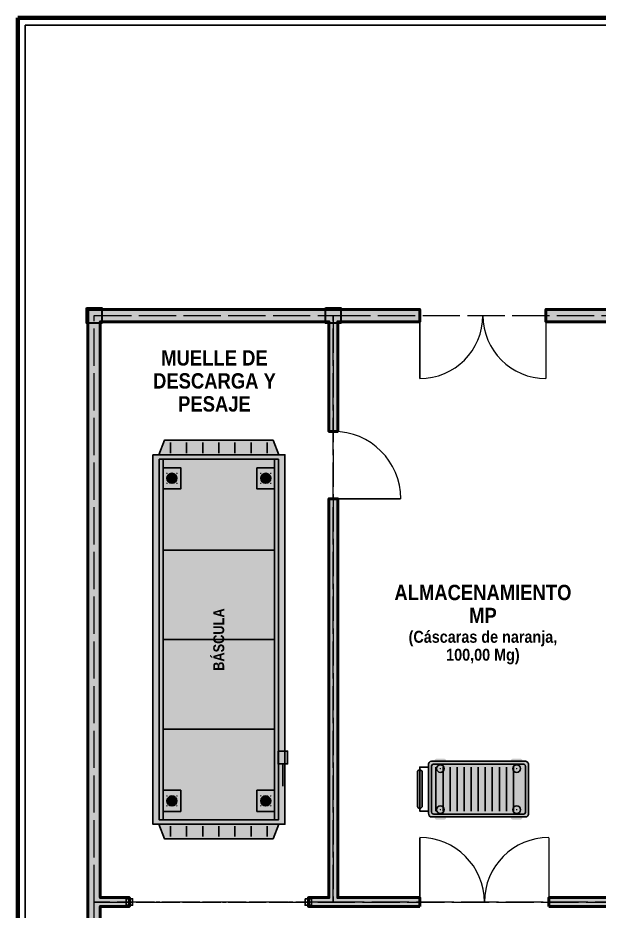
# Model space of a CAD drawing. Header units: metres. Extents: x 0 to 115, y 0 to 64.
# Drawn here: x 0.4 to 20.21, y 34.04 to 64.5 of the extents above; entities that cross this region are included whole.
import ezdxf

# ---------------------------------------------------------------- set-up
doc = ezdxf.new("R2010")
doc.units = ezdxf.units.M
doc.linetypes.add('DASHED', pattern=[1.524, 1.27, -0.254])
doc.layers.add('A-AREA', color=8, linetype='DASHED', lineweight=13, plot=False)
for name, color, linetype, lineweight in [('A-AREA-NOMBRE', 7, 'Continuous', 25), ('A-COLUMNA', 7, 'Continuous', 35), ('A-LAMINA', 8, 'Continuous', 35), ('A-MURO', 7, 'Continuous', 50), ('A-PUERTA', 41, 'Continuous', 25), ('G-ETIQUETA', 4, 'Continuous', 18), ('M-EQUIPO', 7, 'Continuous', 25), ('M-EQUIPO-RELLENO', 8, 'Continuous', 0)]:
    doc.layers.add(name, color=color, linetype=linetype, lineweight=lineweight)
doc.layers.add('A-MURO-RELLENO', color=8, linetype='Continuous', lineweight=0, true_color=0x8d949b)
doc.styles.add('PLANO', font='arial.ttf')
doc.styles.add('PLANO_N', font='arialbd.ttf')

# ---------------------------------------------------------------- blocks, each defined once
blk = doc.blocks.new('EQ_bascula')
at = {"layer": 'M-EQUIPO-RELLENO', "true_color": 0xc2c7cb}
h = blk.add_hatch(color=7, dxfattribs=at)
h.dxf.hatch_style = 1
h.paths.add_polyline_path([(-2.05, 6.3), (-1.85, 6.8), (1.85, 6.8), (2.05, 6.3)])
at = {"layer": 'M-EQUIPO-RELLENO', "true_color": 0xd9d9d4}
h = blk.add_hatch(color=7, dxfattribs=at)
h.dxf.hatch_style = 1
h.paths.add_polyline_path([(-2.25, 6.3), (2.25, 6.3), (2.25, -6.3), (-2.25, -6.3)])
at = {"layer": 'M-EQUIPO-RELLENO', "true_color": 0xf6c945}
h = blk.add_hatch(color=7, dxfattribs=at)
h.dxf.hatch_style = 1
h.paths.add_polyline_path([(-2.03, 6.15), (-1.9, 6.15), (-1.9, -6.15), (-2.03, -6.15)])
at = {"layer": 'M-EQUIPO-RELLENO', "true_color": 0xdfe3e7}
h = blk.add_hatch(color=7, dxfattribs=at)
h.dxf.hatch_style = 1
h.paths.add_polyline_path([(-1.9, 6.15), (1.9, 6.15), (1.9, -6.15), (-1.9, -6.15)])
at = {"layer": 'M-EQUIPO-RELLENO', "true_color": 0xf6c945}
h = blk.add_hatch(color=7, dxfattribs=at)
h.dxf.hatch_style = 1
h.paths.add_polyline_path([(1.9, 6.15), (2.03, 6.15), (2.03, -6.15), (1.9, -6.15)])
at = {"layer": 'M-EQUIPO-RELLENO', "true_color": 0xf4f6f7}
h = blk.add_hatch(color=7, dxfattribs=at)
h.dxf.hatch_style = 1
h.paths.add_polyline_path([(-1.9, 5.86), (-1.3, 5.86), (-1.3, 5.14), (-1.9, 5.14)])
h = blk.add_hatch(color=7, dxfattribs=at)
h.dxf.hatch_style = 1
h.paths.add_polyline_path([(1.3, 5.86), (1.9, 5.86), (1.9, 5.14), (1.3, 5.14)])
at = {"layer": 'M-EQUIPO-RELLENO', "true_color": 0x5b6570}
h = blk.add_hatch(color=7, dxfattribs=at)
h.dxf.hatch_style = 1
edge = h.paths.add_edge_path()
edge.add_arc((-1.77, 5.67), 0.025, 0, 360)
at = {"layer": 'M-EQUIPO-RELLENO', "true_color": 0xc9d0d6}
h = blk.add_hatch(color=7, dxfattribs=at)
h.dxf.hatch_style = 1
edge = h.paths.add_edge_path()
edge.add_arc((-1.6, 5.5), 0.17, 0, 360)
at = {"layer": 'M-EQUIPO-RELLENO', "true_color": 0x58626c}
h = blk.add_hatch(color=7, dxfattribs=at)
h.dxf.hatch_style = 1
edge = h.paths.add_edge_path()
edge.add_arc((-1.6, 5.5), 0.06, 0, 360)
at = {"layer": 'M-EQUIPO-RELLENO', "true_color": 0x5b6570}
h = blk.add_hatch(color=7, dxfattribs=at)
h.dxf.hatch_style = 1
edge = h.paths.add_edge_path()
edge.add_arc((-1.43, 5.67), 0.025, 0, 360)
h = blk.add_hatch(color=7, dxfattribs=at)
h.dxf.hatch_style = 1
edge = h.paths.add_edge_path()
edge.add_arc((1.43, 5.67), 0.025, 0, 360)
at = {"layer": 'M-EQUIPO-RELLENO', "true_color": 0xc9d0d6}
h = blk.add_hatch(color=7, dxfattribs=at)
h.dxf.hatch_style = 1
edge = h.paths.add_edge_path()
edge.add_arc((1.6, 5.5), 0.17, 0, 360)
at = {"layer": 'M-EQUIPO-RELLENO', "true_color": 0x58626c}
h = blk.add_hatch(color=7, dxfattribs=at)
h.dxf.hatch_style = 1
edge = h.paths.add_edge_path()
edge.add_arc((1.6, 5.5), 0.06, 0, 360)
at = {"layer": 'M-EQUIPO-RELLENO', "true_color": 0x5b6570}
h = blk.add_hatch(color=7, dxfattribs=at)
h.dxf.hatch_style = 1
edge = h.paths.add_edge_path()
edge.add_arc((1.77, 5.67), 0.025, 0, 360)
h = blk.add_hatch(color=7, dxfattribs=at)
h.dxf.hatch_style = 1
edge = h.paths.add_edge_path()
edge.add_arc((-1.77, 5.33), 0.025, 0, 360)
h = blk.add_hatch(color=7, dxfattribs=at)
h.dxf.hatch_style = 1
edge = h.paths.add_edge_path()
edge.add_arc((-1.43, 5.33), 0.025, 0, 360)
h = blk.add_hatch(color=7, dxfattribs=at)
h.dxf.hatch_style = 1
edge = h.paths.add_edge_path()
edge.add_arc((1.43, 5.33), 0.025, 0, 360)
h = blk.add_hatch(color=7, dxfattribs=at)
h.dxf.hatch_style = 1
edge = h.paths.add_edge_path()
edge.add_arc((1.77, 5.33), 0.025, 0, 360)
at = {"layer": 'M-EQUIPO-RELLENO', "true_color": 0xe8eaec}
h = blk.add_hatch(color=7, dxfattribs=at)
h.dxf.hatch_style = 1
h.paths.add_polyline_path([(2.02, -3.8), (2.34, -3.8), (2.34, -4.24), (2.02, -4.24)])
at = {"layer": 'M-EQUIPO-RELLENO', "true_color": 0xf4f6f7}
h = blk.add_hatch(color=7, dxfattribs=at)
h.dxf.hatch_style = 1
h.paths.add_polyline_path([(-1.9, -5.14), (-1.3, -5.14), (-1.3, -5.86), (-1.9, -5.86)])
h = blk.add_hatch(color=7, dxfattribs=at)
h.dxf.hatch_style = 1
h.paths.add_polyline_path([(1.3, -5.14), (1.9, -5.14), (1.9, -5.86), (1.3, -5.86)])
at = {"layer": 'M-EQUIPO-RELLENO', "true_color": 0x5b6570}
h = blk.add_hatch(color=7, dxfattribs=at)
h.dxf.hatch_style = 1
edge = h.paths.add_edge_path()
edge.add_arc((-1.77, -5.33), 0.025, 0, 360)
at = {"layer": 'M-EQUIPO-RELLENO', "true_color": 0xc9d0d6}
h = blk.add_hatch(color=7, dxfattribs=at)
h.dxf.hatch_style = 1
edge = h.paths.add_edge_path()
edge.add_arc((-1.6, -5.5), 0.17, 0, 360)
at = {"layer": 'M-EQUIPO-RELLENO', "true_color": 0x58626c}
h = blk.add_hatch(color=7, dxfattribs=at)
h.dxf.hatch_style = 1
edge = h.paths.add_edge_path()
edge.add_arc((-1.6, -5.5), 0.06, 0, 360)
at = {"layer": 'M-EQUIPO-RELLENO', "true_color": 0x5b6570}
h = blk.add_hatch(color=7, dxfattribs=at)
h.dxf.hatch_style = 1
edge = h.paths.add_edge_path()
edge.add_arc((-1.43, -5.33), 0.025, 0, 360)
h = blk.add_hatch(color=7, dxfattribs=at)
h.dxf.hatch_style = 1
edge = h.paths.add_edge_path()
edge.add_arc((1.43, -5.33), 0.025, 0, 360)
at = {"layer": 'M-EQUIPO-RELLENO', "true_color": 0xc9d0d6}
h = blk.add_hatch(color=7, dxfattribs=at)
h.dxf.hatch_style = 1
edge = h.paths.add_edge_path()
edge.add_arc((1.6, -5.5), 0.17, 0, 360)
at = {"layer": 'M-EQUIPO-RELLENO', "true_color": 0x58626c}
h = blk.add_hatch(color=7, dxfattribs=at)
h.dxf.hatch_style = 1
edge = h.paths.add_edge_path()
edge.add_arc((1.6, -5.5), 0.06, 0, 360)
at = {"layer": 'M-EQUIPO-RELLENO', "true_color": 0x5b6570}
h = blk.add_hatch(color=7, dxfattribs=at)
h.dxf.hatch_style = 1
edge = h.paths.add_edge_path()
edge.add_arc((1.77, -5.33), 0.025, 0, 360)
h = blk.add_hatch(color=7, dxfattribs=at)
h.dxf.hatch_style = 1
edge = h.paths.add_edge_path()
edge.add_arc((-1.77, -5.67), 0.025, 0, 360)
h = blk.add_hatch(color=7, dxfattribs=at)
h.dxf.hatch_style = 1
edge = h.paths.add_edge_path()
edge.add_arc((-1.43, -5.67), 0.025, 0, 360)
h = blk.add_hatch(color=7, dxfattribs=at)
h.dxf.hatch_style = 1
edge = h.paths.add_edge_path()
edge.add_arc((1.43, -5.67), 0.025, 0, 360)
h = blk.add_hatch(color=7, dxfattribs=at)
h.dxf.hatch_style = 1
edge = h.paths.add_edge_path()
edge.add_arc((1.77, -5.67), 0.025, 0, 360)
at = {"layer": 'M-EQUIPO-RELLENO', "true_color": 0xc2c7cb}
h = blk.add_hatch(color=7, dxfattribs=at)
h.dxf.hatch_style = 1
h.paths.add_polyline_path([(-2.05, -6.3), (-1.85, -6.8), (1.85, -6.8), (2.05, -6.3)])
at = {"layer": 'M-EQUIPO'}
for points in [[(-2.05, 6.3), (-1.85, 6.8), (1.85, 6.8), (2.05, 6.3)], [(-2.25, 6.3), (2.25, 6.3), (2.25, -6.3), (-2.25, -6.3)], [(-2.03, 6.15), (-1.9, 6.15), (-1.9, -6.15), (-2.03, -6.15)], [(-1.9, 6.15), (1.9, 6.15), (1.9, -6.15), (-1.9, -6.15)], [(1.9, 6.15), (2.03, 6.15), (2.03, -6.15), (1.9, -6.15)], [(-1.9, 5.86), (-1.3, 5.86), (-1.3, 5.14), (-1.9, 5.14)], [(1.3, 5.86), (1.9, 5.86), (1.9, 5.14), (1.3, 5.14)], [(2.02, -3.8), (2.34, -3.8), (2.34, -4.24), (2.02, -4.24)], [(-1.9, -5.14), (-1.3, -5.14), (-1.3, -5.86), (-1.9, -5.86)], [(1.3, -5.14), (1.9, -5.14), (1.9, -5.86), (1.3, -5.86)], [(-2.05, -6.3), (-1.85, -6.8), (1.85, -6.8), (2.05, -6.3)]]:
    blk.add_lwpolyline(points, close=True, dxfattribs=at)
at = {"layer": 'M-EQUIPO', "true_color": 0x7b848c}
for points in [[(-1.65, 6.36), (-1.65, 6.72)], [(-1.1, 6.36), (-1.1, 6.72)], [(-0.55, 6.36), (-0.55, 6.72)], [(0, 6.36), (0, 6.72)], [(0.55, 6.36), (0.55, 6.72)], [(1.1, 6.36), (1.1, 6.72)], [(1.65, 6.36), (1.65, 6.72)], [(-1.65, -6.36), (-1.65, -6.72)], [(-1.1, -6.36), (-1.1, -6.72)], [(-0.55, -6.36), (-0.55, -6.72)], [(0, -6.36), (0, -6.72)], [(0.55, -6.36), (0.55, -6.72)], [(1.1, -6.36), (1.1, -6.72)], [(1.65, -6.36), (1.65, -6.72)]]:
    blk.add_lwpolyline(points, dxfattribs=at)
at = {"layer": 'M-EQUIPO', "true_color": 0x59636d}
for points in [[(-1.9, 3.05), (1.9, 3.05)], [(-1.9, 0), (1.9, 0)], [(-1.9, -3.05), (1.9, -3.05)]]:
    blk.add_lwpolyline(points, dxfattribs=at)
at = {"layer": 'M-EQUIPO', "ltscale": 0.15}
blk.add_lwpolyline([(2.18, -4.24), (2.18, -5)], dxfattribs=at)
at = {"layer": 'M-EQUIPO'}
for centre in [(-1.6, 5.5), (1.6, 5.5), (-1.6, -5.5), (1.6, -5.5)]:
    blk.add_circle(centre, 0.17, dxfattribs=at)
at = {"layer": 'G-ETIQUETA', "style": 'PLANO', "flags": 1}
for tag, p in [('TAG', (0, 0)), ('NOMBRE', (0, -0.25)), ('AREA', (0, -0.5)), ('FUNCION', (0, -0.75)), ('CONFIANZA', (0, -1))]:
    blk.add_attdef(tag, p, '', height=0.15, dxfattribs=at)
at = {"layer": 'M-EQUIPO', "style": 'PLANO_N', "width": 0.838}
blk.add_text('BÁSCULA', height=0.3723, rotation=90, dxfattribs=at).set_placement((0.182, -1.066))
blk = doc.blocks.new('EQ_carro-mp')
at = {"layer": 'M-EQUIPO-RELLENO', "true_color": 0xdfe4e9}
h = blk.add_hatch(color=7, dxfattribs=at)
h.dxf.hatch_style = 1
h.paths.add_polyline_path([(-1.4, 0.95), (-1.3568, 0.95), (-1.3136, 0.95), (-1.2704, 0.95), (-1.2272, 0.95), (-1.184, 0.95), (-1.1409, 0.95), (-1.0977, 0.95), (-1.0545, 0.95), (-1.0113, 0.95), (-0.9681, 0.95), (-0.9249, 0.95), (-0.8817, 0.95), (-0.8385, 0.95), (-0.7953, 0.95), (-0.7521, 0.95), (-0.709, 0.95), (-0.6658, 0.95), (-0.6226, 0.95), (-0.5794, 0.95), (-0.5362, 0.95), (-0.493, 0.95), (-0.4498, 0.95), (-0.4066, 0.95), (-0.3634, 0.95), (-0.3202, 0.95), (-0.2771, 0.95), (-0.2339, 0.95), (-0.1907, 0.95), (-0.1475, 0.95), (-0.1043, 0.95), (-0.0611, 0.95), (-0.0179, 0.95), (0.0253, 0.95), (0.0685, 0.95), (0.1117, 0.95), (0.1549, 0.95), (0.198, 0.95), (0.2412, 0.95), (0.2844, 0.95), (0.3276, 0.95), (0.3708, 0.95), (0.414, 0.95), (0.4572, 0.95), (0.5004, 0.95), (0.5436, 0.95), (0.5868, 0.95), (0.6299, 0.95), (0.6731, 0.95), (0.7163, 0.95), (0.7595, 0.95), (0.8027, 0.95), (0.8459, 0.95), (0.8891, 0.95), (0.9323, 0.95), (0.9755, 0.95), (1.0187, 0.95), (1.0619, 0.95), (1.105, 0.95), (1.1482, 0.95), (1.1914, 0.95), (1.2346, 0.95), (1.2778, 0.95), (1.321, 0.95), (1.3642, 0.95), (1.4074, 0.95), (1.4506, 0.95), (1.4938, 0.95), (1.5369, 0.95), (1.5801, 0.95), (1.6233, 0.95), (1.6665, 0.95), (1.7097, 0.95), (1.7529, 0.95), (1.7961, 0.95), (1.8409, 0.9413), (1.8797, 0.9103), (1.8987, 0.8662), (1.9, 0.8226), (1.9, 0.7794), (1.9, 0.7362), (1.9, 0.693), (1.9, 0.6498), (1.9, 0.6066), (1.9, 0.5634), (1.9, 0.5202), (1.9, 0.4771), (1.9, 0.4339), (1.9, 0.3907), (1.9, 0.3475), (1.9, 0.3043), (1.9, 0.2611), (1.9, 0.2179), (1.9, 0.1747), (1.9, 0.1315), (1.9, 0.0883), (1.9, 0.0451), (1.9, 0.002), (1.9, -0.0412), (1.9, -0.0844), (1.9, -0.1276), (1.9, -0.1708), (1.9, -0.214), (1.9, -0.2572), (1.9, -0.3004), (1.9, -0.3436), (1.9, -0.3868), (1.9, -0.4299), (1.9, -0.4731), (1.9, -0.5163), (1.9, -0.5595), (1.9, -0.6027), (1.9, -0.6459), (1.9, -0.6891), (1.9, -0.7323), (1.9, -0.7755), (1.9, -0.8187), (1.8993, -0.8621), (1.8824, -0.9067), (1.8449, -0.9393), (1.8, -0.95), (1.7568, -0.95), (1.7136, -0.95), (1.6704, -0.95), (1.6272, -0.95), (1.584, -0.95), (1.5409, -0.95), (1.4977, -0.95), (1.4545, -0.95), (1.4113, -0.95), (1.3681, -0.95), (1.3249, -0.95), (1.2817, -0.95), (1.2385, -0.95), (1.1953, -0.95), (1.1521, -0.95), (1.109, -0.95), (1.0658, -0.95), (1.0226, -0.95), (0.9794, -0.95), (0.9362, -0.95), (0.893, -0.95), (0.8498, -0.95), (0.8066, -0.95), (0.7634, -0.95), (0.7202, -0.95), (0.6771, -0.95), (0.6339, -0.95), (0.5907, -0.95), (0.5475, -0.95), (0.5043, -0.95), (0.4611, -0.95), (0.4179, -0.95), (0.3747, -0.95), (0.3315, -0.95), (0.2883, -0.95), (0.2451, -0.95), (0.202, -0.95), (0.1588, -0.95), (0.1156, -0.95), (0.0724, -0.95), (0.0292, -0.95), (-0.014, -0.95), (-0.0572, -0.95), (-0.1004, -0.95), (-0.1436, -0.95), (-0.1868, -0.95), (-0.2299, -0.95), (-0.2731, -0.95), (-0.3163, -0.95), (-0.3595, -0.95), (-0.4027, -0.95), (-0.4459, -0.95), (-0.4891, -0.95), (-0.5323, -0.95), (-0.5755, -0.95), (-0.6187, -0.95), (-0.6619, -0.95), (-0.705, -0.95), (-0.7482, -0.95), (-0.7914, -0.95), (-0.8346, -0.95), (-0.8778, -0.95), (-0.921, -0.95), (-0.9642, -0.95), (-1.0074, -0.95), (-1.0506, -0.95), (-1.0938, -0.95), (-1.1369, -0.95), (-1.1801, -0.95), (-1.2233, -0.95), (-1.2665, -0.95), (-1.3097, -0.95), (-1.3529, -0.95), (-1.3961, -0.95), (-1.4409, -0.9413), (-1.4797, -0.9104), (-1.4987, -0.8662), (-1.5, -0.8226), (-1.5, -0.7794), (-1.5, -0.7362), (-1.5, -0.693), (-1.5, -0.6498), (-1.5, -0.6066), (-1.5, -0.5634), (-1.5, -0.5202), (-1.5, -0.4771), (-1.5, -0.4339), (-1.5, -0.3907), (-1.5, -0.3475), (-1.5, -0.3043), (-1.5, -0.2611), (-1.5, -0.2179), (-1.5, -0.1747), (-1.5, -0.1315), (-1.5, -0.0883), (-1.5, -0.0451), (-1.5, -0.002), (-1.5, 0.0412), (-1.5, 0.0844), (-1.5, 0.1276), (-1.5, 0.1708), (-1.5, 0.214), (-1.5, 0.2572), (-1.5, 0.3004), (-1.5, 0.3436), (-1.5, 0.3868), (-1.5, 0.4299), (-1.5, 0.4731), (-1.5, 0.5163), (-1.5, 0.5595), (-1.5, 0.6027), (-1.5, 0.6459), (-1.5, 0.6891), (-1.5, 0.7323), (-1.5, 0.7755), (-1.5, 0.8187), (-1.4993, 0.8621), (-1.4824, 0.9067), (-1.4449, 0.9393)])
at = {"layer": 'M-EQUIPO-RELLENO', "true_color": 0x2a2f35}
h = blk.add_hatch(color=7, dxfattribs=at)
h.dxf.hatch_style = 1
h.paths.add_polyline_path([(-1.22, 1.04), (-1.2002, 1.04), (-1.1803, 1.04), (-1.1605, 1.04), (-1.1406, 1.04), (-1.1208, 1.04), (-1.1009, 1.04), (-1.0811, 1.04), (-1.0612, 1.04), (-1.0414, 1.04), (-1.0215, 1.04), (-1.0017, 1.04), (-0.9818, 1.04), (-0.9614, 1.0378), (-0.9407, 1.0297), (-0.9225, 1.0156), (-0.9091, 0.997), (-0.9017, 0.9762), (-0.9, 0.9559), (-0.9001, 0.936), (-0.9039, 0.9152), (-0.9138, 0.895), (-0.9295, 0.878), (-0.949, 0.8662), (-0.9699, 0.8606), (-0.9899, 0.86), (-1.0098, 0.86), (-1.0296, 0.86), (-1.0495, 0.86), (-1.0693, 0.86), (-1.0892, 0.86), (-1.109, 0.86), (-1.1289, 0.86), (-1.1487, 0.86), (-1.1686, 0.86), (-1.1884, 0.86), (-1.2083, 0.86), (-1.2283, 0.8604), (-1.2491, 0.8655), (-1.2689, 0.8767), (-1.2849, 0.8933), (-1.2954, 0.9133), (-1.2998, 0.9341), (-1.3, 0.954), (-1.2987, 0.9743), (-1.2919, 0.9951), (-1.279, 1.0141), (-1.2611, 1.0286), (-1.2406, 1.0373)])
h = blk.add_hatch(color=7, dxfattribs=at)
h.dxf.hatch_style = 1
h.paths.add_polyline_path([(1.38, 1.04), (1.3998, 1.04), (1.4197, 1.04), (1.4395, 1.04), (1.4594, 1.04), (1.4792, 1.04), (1.4991, 1.04), (1.5189, 1.04), (1.5388, 1.04), (1.5586, 1.04), (1.5785, 1.04), (1.5983, 1.04), (1.6182, 1.04), (1.6386, 1.0378), (1.6593, 1.0297), (1.6775, 1.0156), (1.6909, 0.997), (1.6983, 0.9762), (1.7, 0.9559), (1.6999, 0.936), (1.6961, 0.9152), (1.6862, 0.895), (1.6705, 0.878), (1.651, 0.8662), (1.6301, 0.8606), (1.6101, 0.86), (1.5902, 0.86), (1.5704, 0.86), (1.5505, 0.86), (1.5307, 0.86), (1.5108, 0.86), (1.491, 0.86), (1.4711, 0.86), (1.4513, 0.86), (1.4314, 0.86), (1.4116, 0.86), (1.3917, 0.86), (1.3717, 0.8604), (1.3509, 0.8655), (1.3311, 0.8767), (1.3151, 0.8933), (1.3046, 0.9133), (1.3002, 0.9341), (1.3, 0.954), (1.3013, 0.9743), (1.3081, 0.9951), (1.321, 1.0141), (1.3389, 1.0286), (1.3594, 1.0373)])
at = {"layer": 'M-EQUIPO-RELLENO', "true_color": 0x3a7bd5}
h = blk.add_hatch(color=7, dxfattribs=at)
h.dxf.hatch_style = 1
h.paths.add_polyline_path([(-1.81, 0.65), (-1.79, 0.65), (-1.7693, 0.6469), (-1.749, 0.6368), (-1.7327, 0.6202), (-1.7229, 0.5999), (-1.72, 0.5792), (-1.72, 0.5592), (-1.72, 0.5392), (-1.72, 0.5193), (-1.72, 0.4993), (-1.72, 0.4793), (-1.72, 0.4593), (-1.72, 0.4394), (-1.72, 0.4194), (-1.72, 0.3994), (-1.72, 0.3795), (-1.72, 0.3595), (-1.72, 0.3395), (-1.72, 0.3195), (-1.72, 0.2996), (-1.72, 0.2796), (-1.72, 0.2596), (-1.72, 0.2397), (-1.72, 0.2197), (-1.72, 0.1997), (-1.72, 0.1798), (-1.72, 0.1598), (-1.72, 0.1398), (-1.72, 0.1198), (-1.72, 0.0999), (-1.72, 0.0799), (-1.72, 0.0599), (-1.72, 0.04), (-1.72, 0.02), (-1.72, 0), (-1.72, -0.02), (-1.72, -0.0399), (-1.72, -0.0599), (-1.72, -0.0799), (-1.72, -0.0998), (-1.72, -0.1198), (-1.72, -0.1398), (-1.72, -0.1598), (-1.72, -0.1797), (-1.72, -0.1997), (-1.72, -0.2197), (-1.72, -0.2396), (-1.72, -0.2596), (-1.72, -0.2796), (-1.72, -0.2995), (-1.72, -0.3195), (-1.72, -0.3395), (-1.72, -0.3595), (-1.72, -0.3794), (-1.72, -0.3994), (-1.72, -0.4194), (-1.72, -0.4393), (-1.72, -0.4593), (-1.72, -0.4793), (-1.72, -0.4993), (-1.72, -0.5192), (-1.72, -0.5392), (-1.72, -0.5592), (-1.72, -0.5791), (-1.7229, -0.5998), (-1.7327, -0.6202), (-1.749, -0.6367), (-1.7693, -0.6469), (-1.79, -0.65), (-1.81, -0.65), (-1.8307, -0.6469), (-1.851, -0.6368), (-1.8673, -0.6202), (-1.8771, -0.5999), (-1.88, -0.5792), (-1.88, -0.5592), (-1.88, -0.5392), (-1.88, -0.5193), (-1.88, -0.4993), (-1.88, -0.4793), (-1.88, -0.4593), (-1.88, -0.4394), (-1.88, -0.4194), (-1.88, -0.3994), (-1.88, -0.3795), (-1.88, -0.3595), (-1.88, -0.3395), (-1.88, -0.3195), (-1.88, -0.2996), (-1.88, -0.2796), (-1.88, -0.2596), (-1.88, -0.2397), (-1.88, -0.2197), (-1.88, -0.1997), (-1.88, -0.1798), (-1.88, -0.1598), (-1.88, -0.1398), (-1.88, -0.1198), (-1.88, -0.0999), (-1.88, -0.0799), (-1.88, -0.0599), (-1.88, -0.04), (-1.88, -0.02), (-1.88, 0), (-1.88, 0.02), (-1.88, 0.0399), (-1.88, 0.0599), (-1.88, 0.0799), (-1.88, 0.0998), (-1.88, 0.1198), (-1.88, 0.1398), (-1.88, 0.1598), (-1.88, 0.1797), (-1.88, 0.1997), (-1.88, 0.2197), (-1.88, 0.2396), (-1.88, 0.2596), (-1.88, 0.2796), (-1.88, 0.2995), (-1.88, 0.3195), (-1.88, 0.3395), (-1.88, 0.3595), (-1.88, 0.3794), (-1.88, 0.3994), (-1.88, 0.4194), (-1.88, 0.4393), (-1.88, 0.4593), (-1.88, 0.4793), (-1.88, 0.4993), (-1.88, 0.5192), (-1.88, 0.5392), (-1.88, 0.5592), (-1.88, 0.5791), (-1.8771, 0.5998), (-1.8673, 0.6202), (-1.851, 0.6367), (-1.8307, 0.6469)])
at = {"layer": 'M-EQUIPO-RELLENO', "true_color": 0x4b5563}
h = blk.add_hatch(color=7, dxfattribs=at)
h.dxf.hatch_style = 1
edge = h.paths.add_edge_path()
edge.add_arc((-1.1, 0.7), 0.025, 0, 360)
h = blk.add_hatch(color=7, dxfattribs=at)
h.dxf.hatch_style = 1
edge = h.paths.add_edge_path()
edge.add_arc((1.5, 0.7), 0.025, 0, 360)
at = {"layer": 'M-EQUIPO-RELLENO', "true_color": 0x2a2f35}
h = blk.add_hatch(color=7, dxfattribs=at)
h.dxf.hatch_style = 1
h.paths.add_polyline_path([(-1.22, -0.86), (-1.2002, -0.86), (-1.1803, -0.86), (-1.1605, -0.86), (-1.1406, -0.86), (-1.1208, -0.86), (-1.1009, -0.86), (-1.0811, -0.86), (-1.0612, -0.86), (-1.0414, -0.86), (-1.0215, -0.86), (-1.0017, -0.86), (-0.9818, -0.86), (-0.9614, -0.8622), (-0.9407, -0.8703), (-0.9225, -0.8844), (-0.9091, -0.903), (-0.9017, -0.9238), (-0.9, -0.9441), (-0.9001, -0.964), (-0.9039, -0.9848), (-0.9138, -1.005), (-0.9295, -1.022), (-0.949, -1.0338), (-0.9699, -1.0394), (-0.9899, -1.04), (-1.0098, -1.04), (-1.0296, -1.04), (-1.0495, -1.04), (-1.0693, -1.04), (-1.0892, -1.04), (-1.109, -1.04), (-1.1289, -1.04), (-1.1487, -1.04), (-1.1686, -1.04), (-1.1884, -1.04), (-1.2083, -1.04), (-1.2283, -1.0396), (-1.2491, -1.0345), (-1.2689, -1.0233), (-1.2849, -1.0067), (-1.2954, -0.9867), (-1.2998, -0.9659), (-1.3, -0.946), (-1.2987, -0.9257), (-1.2919, -0.9049), (-1.279, -0.8859), (-1.2611, -0.8714), (-1.2406, -0.8627)])
at = {"layer": 'M-EQUIPO-RELLENO', "true_color": 0x4b5563}
h = blk.add_hatch(color=7, dxfattribs=at)
h.dxf.hatch_style = 1
edge = h.paths.add_edge_path()
edge.add_arc((-1.1, -0.7), 0.025, 0, 360)
at = {"layer": 'M-EQUIPO-RELLENO', "true_color": 0x2a2f35}
h = blk.add_hatch(color=7, dxfattribs=at)
h.dxf.hatch_style = 1
h.paths.add_polyline_path([(1.38, -0.86), (1.3998, -0.86), (1.4197, -0.86), (1.4395, -0.86), (1.4594, -0.86), (1.4792, -0.86), (1.4991, -0.86), (1.5189, -0.86), (1.5388, -0.86), (1.5586, -0.86), (1.5785, -0.86), (1.5983, -0.86), (1.6182, -0.86), (1.6386, -0.8622), (1.6593, -0.8703), (1.6775, -0.8844), (1.6909, -0.903), (1.6983, -0.9238), (1.7, -0.9441), (1.6999, -0.964), (1.6961, -0.9848), (1.6862, -1.005), (1.6705, -1.022), (1.651, -1.0338), (1.6301, -1.0394), (1.6101, -1.04), (1.5902, -1.04), (1.5704, -1.04), (1.5505, -1.04), (1.5307, -1.04), (1.5108, -1.04), (1.491, -1.04), (1.4711, -1.04), (1.4513, -1.04), (1.4314, -1.04), (1.4116, -1.04), (1.3917, -1.04), (1.3717, -1.0396), (1.3509, -1.0345), (1.3311, -1.0233), (1.3151, -1.0067), (1.3046, -0.9867), (1.3002, -0.9659), (1.3, -0.946), (1.3013, -0.9257), (1.3081, -0.9049), (1.321, -0.8859), (1.3389, -0.8714), (1.3594, -0.8627)])
at = {"layer": 'M-EQUIPO-RELLENO', "true_color": 0x4b5563}
h = blk.add_hatch(color=7, dxfattribs=at)
h.dxf.hatch_style = 1
edge = h.paths.add_edge_path()
edge.add_arc((1.5, -0.7), 0.025, 0, 360)
at = {"layer": 'M-EQUIPO'}
for points in [[(-1.4, 0.95), (-1.3568, 0.95), (-1.3136, 0.95), (-1.2704, 0.95), (-1.2272, 0.95), (-1.184, 0.95), (-1.1409, 0.95), (-1.0977, 0.95), (-1.0545, 0.95), (-1.0113, 0.95), (-0.9681, 0.95), (-0.9249, 0.95), (-0.8817, 0.95), (-0.8385, 0.95), (-0.7953, 0.95), (-0.7521, 0.95), (-0.709, 0.95), (-0.6658, 0.95), (-0.6226, 0.95), (-0.5794, 0.95), (-0.5362, 0.95), (-0.493, 0.95), (-0.4498, 0.95), (-0.4066, 0.95), (-0.3634, 0.95), (-0.3202, 0.95), (-0.2771, 0.95), (-0.2339, 0.95), (-0.1907, 0.95), (-0.1475, 0.95), (-0.1043, 0.95), (-0.0611, 0.95), (-0.0179, 0.95), (0.0253, 0.95), (0.0685, 0.95), (0.1117, 0.95), (0.1549, 0.95), (0.198, 0.95), (0.2412, 0.95), (0.2844, 0.95), (0.3276, 0.95), (0.3708, 0.95), (0.414, 0.95), (0.4572, 0.95), (0.5004, 0.95), (0.5436, 0.95), (0.5868, 0.95), (0.6299, 0.95), (0.6731, 0.95), (0.7163, 0.95), (0.7595, 0.95), (0.8027, 0.95), (0.8459, 0.95), (0.8891, 0.95), (0.9323, 0.95), (0.9755, 0.95), (1.0187, 0.95), (1.0619, 0.95), (1.105, 0.95), (1.1482, 0.95), (1.1914, 0.95), (1.2346, 0.95), (1.2778, 0.95), (1.321, 0.95), (1.3642, 0.95), (1.4074, 0.95), (1.4506, 0.95), (1.4938, 0.95), (1.5369, 0.95), (1.5801, 0.95), (1.6233, 0.95), (1.6665, 0.95), (1.7097, 0.95), (1.7529, 0.95), (1.7961, 0.95), (1.8409, 0.9413), (1.8797, 0.9103), (1.8987, 0.8662), (1.9, 0.8226), (1.9, 0.7794), (1.9, 0.7362), (1.9, 0.693), (1.9, 0.6498), (1.9, 0.6066), (1.9, 0.5634), (1.9, 0.5202), (1.9, 0.4771), (1.9, 0.4339), (1.9, 0.3907), (1.9, 0.3475), (1.9, 0.3043), (1.9, 0.2611), (1.9, 0.2179), (1.9, 0.1747), (1.9, 0.1315), (1.9, 0.0883), (1.9, 0.0451), (1.9, 0.002), (1.9, -0.0412), (1.9, -0.0844), (1.9, -0.1276), (1.9, -0.1708), (1.9, -0.214), (1.9, -0.2572), (1.9, -0.3004), (1.9, -0.3436), (1.9, -0.3868), (1.9, -0.4299), (1.9, -0.4731), (1.9, -0.5163), (1.9, -0.5595), (1.9, -0.6027), (1.9, -0.6459), (1.9, -0.6891), (1.9, -0.7323), (1.9, -0.7755), (1.9, -0.8187), (1.8993, -0.8621), (1.8824, -0.9067), (1.8449, -0.9393), (1.8, -0.95), (1.7568, -0.95), (1.7136, -0.95), (1.6704, -0.95), (1.6272, -0.95), (1.584, -0.95), (1.5409, -0.95), (1.4977, -0.95), (1.4545, -0.95), (1.4113, -0.95), (1.3681, -0.95), (1.3249, -0.95), (1.2817, -0.95), (1.2385, -0.95), (1.1953, -0.95), (1.1521, -0.95), (1.109, -0.95), (1.0658, -0.95), (1.0226, -0.95), (0.9794, -0.95), (0.9362, -0.95), (0.893, -0.95), (0.8498, -0.95), (0.8066, -0.95), (0.7634, -0.95), (0.7202, -0.95), (0.6771, -0.95), (0.6339, -0.95), (0.5907, -0.95), (0.5475, -0.95), (0.5043, -0.95), (0.4611, -0.95), (0.4179, -0.95), (0.3747, -0.95), (0.3315, -0.95), (0.2883, -0.95), (0.2451, -0.95), (0.202, -0.95), (0.1588, -0.95), (0.1156, -0.95), (0.0724, -0.95), (0.0292, -0.95), (-0.014, -0.95), (-0.0572, -0.95), (-0.1004, -0.95), (-0.1436, -0.95), (-0.1868, -0.95), (-0.2299, -0.95), (-0.2731, -0.95), (-0.3163, -0.95), (-0.3595, -0.95), (-0.4027, -0.95), (-0.4459, -0.95), (-0.4891, -0.95), (-0.5323, -0.95), (-0.5755, -0.95), (-0.6187, -0.95), (-0.6619, -0.95), (-0.705, -0.95), (-0.7482, -0.95), (-0.7914, -0.95), (-0.8346, -0.95), (-0.8778, -0.95), (-0.921, -0.95), (-0.9642, -0.95), (-1.0074, -0.95), (-1.0506, -0.95), (-1.0938, -0.95), (-1.1369, -0.95), (-1.1801, -0.95), (-1.2233, -0.95), (-1.2665, -0.95), (-1.3097, -0.95), (-1.3529, -0.95), (-1.3961, -0.95), (-1.4409, -0.9413), (-1.4797, -0.9104), (-1.4987, -0.8662), (-1.5, -0.8226), (-1.5, -0.7794), (-1.5, -0.7362), (-1.5, -0.693), (-1.5, -0.6498), (-1.5, -0.6066), (-1.5, -0.5634), (-1.5, -0.5202), (-1.5, -0.4771), (-1.5, -0.4339), (-1.5, -0.3907), (-1.5, -0.3475), (-1.5, -0.3043), (-1.5, -0.2611), (-1.5, -0.2179), (-1.5, -0.1747), (-1.5, -0.1315), (-1.5, -0.0883), (-1.5, -0.0451), (-1.5, -0.002), (-1.5, 0.0412), (-1.5, 0.0844), (-1.5, 0.1276), (-1.5, 0.1708), (-1.5, 0.214), (-1.5, 0.2572), (-1.5, 0.3004), (-1.5, 0.3436), (-1.5, 0.3868), (-1.5, 0.4299), (-1.5, 0.4731), (-1.5, 0.5163), (-1.5, 0.5595), (-1.5, 0.6027), (-1.5, 0.6459), (-1.5, 0.6891), (-1.5, 0.7323), (-1.5, 0.7755), (-1.5, 0.8187), (-1.4993, 0.8621), (-1.4824, 0.9067), (-1.4449, 0.9393)], [(-1.81, 0.65), (-1.79, 0.65), (-1.7693, 0.6469), (-1.749, 0.6368), (-1.7327, 0.6202), (-1.7229, 0.5999), (-1.72, 0.5792), (-1.72, 0.5592), (-1.72, 0.5392), (-1.72, 0.5193), (-1.72, 0.4993), (-1.72, 0.4793), (-1.72, 0.4593), (-1.72, 0.4394), (-1.72, 0.4194), (-1.72, 0.3994), (-1.72, 0.3795), (-1.72, 0.3595), (-1.72, 0.3395), (-1.72, 0.3195), (-1.72, 0.2996), (-1.72, 0.2796), (-1.72, 0.2596), (-1.72, 0.2397), (-1.72, 0.2197), (-1.72, 0.1997), (-1.72, 0.1798), (-1.72, 0.1598), (-1.72, 0.1398), (-1.72, 0.1198), (-1.72, 0.0999), (-1.72, 0.0799), (-1.72, 0.0599), (-1.72, 0.04), (-1.72, 0.02), (-1.72, 0), (-1.72, -0.02), (-1.72, -0.0399), (-1.72, -0.0599), (-1.72, -0.0799), (-1.72, -0.0998), (-1.72, -0.1198), (-1.72, -0.1398), (-1.72, -0.1598), (-1.72, -0.1797), (-1.72, -0.1997), (-1.72, -0.2197), (-1.72, -0.2396), (-1.72, -0.2596), (-1.72, -0.2796), (-1.72, -0.2995), (-1.72, -0.3195), (-1.72, -0.3395), (-1.72, -0.3595), (-1.72, -0.3794), (-1.72, -0.3994), (-1.72, -0.4194), (-1.72, -0.4393), (-1.72, -0.4593), (-1.72, -0.4793), (-1.72, -0.4993), (-1.72, -0.5192), (-1.72, -0.5392), (-1.72, -0.5592), (-1.72, -0.5791), (-1.7229, -0.5998), (-1.7327, -0.6202), (-1.749, -0.6367), (-1.7693, -0.6469), (-1.79, -0.65), (-1.81, -0.65), (-1.8307, -0.6469), (-1.851, -0.6368), (-1.8673, -0.6202), (-1.8771, -0.5999), (-1.88, -0.5792), (-1.88, -0.5592), (-1.88, -0.5392), (-1.88, -0.5193), (-1.88, -0.4993), (-1.88, -0.4793), (-1.88, -0.4593), (-1.88, -0.4394), (-1.88, -0.4194), (-1.88, -0.3994), (-1.88, -0.3795), (-1.88, -0.3595), (-1.88, -0.3395), (-1.88, -0.3195), (-1.88, -0.2996), (-1.88, -0.2796), (-1.88, -0.2596), (-1.88, -0.2397), (-1.88, -0.2197), (-1.88, -0.1997), (-1.88, -0.1798), (-1.88, -0.1598), (-1.88, -0.1398), (-1.88, -0.1198), (-1.88, -0.0999), (-1.88, -0.0799), (-1.88, -0.0599), (-1.88, -0.04), (-1.88, -0.02), (-1.88, 0), (-1.88, 0.02), (-1.88, 0.0399), (-1.88, 0.0599), (-1.88, 0.0799), (-1.88, 0.0998), (-1.88, 0.1198), (-1.88, 0.1398), (-1.88, 0.1598), (-1.88, 0.1797), (-1.88, 0.1997), (-1.88, 0.2197), (-1.88, 0.2396), (-1.88, 0.2596), (-1.88, 0.2796), (-1.88, 0.2995), (-1.88, 0.3195), (-1.88, 0.3395), (-1.88, 0.3595), (-1.88, 0.3794), (-1.88, 0.3994), (-1.88, 0.4194), (-1.88, 0.4393), (-1.88, 0.4593), (-1.88, 0.4793), (-1.88, 0.4993), (-1.88, 0.5192), (-1.88, 0.5392), (-1.88, 0.5592), (-1.88, 0.5791), (-1.8771, 0.5998), (-1.8673, 0.6202), (-1.851, 0.6367), (-1.8307, 0.6469)]]:
    blk.add_lwpolyline(points, close=True, dxfattribs=at)
blk.add_lwpolyline([(-1.5, 0.75), (-1.8, 0.75), (-1.8, -0.75), (-1.5, -0.75)], dxfattribs=at)
at = {"layer": 'M-EQUIPO', "true_color": 0x7a858f}
blk.add_lwpolyline([(-1.34, 0.85), (-1.2998, 0.85), (-1.2595, 0.85), (-1.2193, 0.85), (-1.179, 0.85), (-1.1388, 0.85), (-1.0985, 0.85), (-1.0583, 0.85), (-1.018, 0.85), (-0.9778, 0.85), (-0.9375, 0.85), (-0.8973, 0.85), (-0.857, 0.85), (-0.8168, 0.85), (-0.7765, 0.85), (-0.7363, 0.85), (-0.696, 0.85), (-0.6558, 0.85), (-0.6155, 0.85), (-0.5753, 0.85), (-0.535, 0.85), (-0.4948, 0.85), (-0.4546, 0.85), (-0.4143, 0.85), (-0.3741, 0.85), (-0.3338, 0.85), (-0.2936, 0.85), (-0.2533, 0.85), (-0.2131, 0.85), (-0.1728, 0.85), (-0.1326, 0.85), (-0.0923, 0.85), (-0.0521, 0.85), (-0.0118, 0.85), (0.0284, 0.85), (0.0687, 0.85), (0.1089, 0.85), (0.1492, 0.85), (0.1894, 0.85), (0.2297, 0.85), (0.2699, 0.85), (0.3101, 0.85), (0.3504, 0.85), (0.3906, 0.85), (0.4309, 0.85), (0.4711, 0.85), (0.5114, 0.85), (0.5516, 0.85), (0.5919, 0.85), (0.6321, 0.85), (0.6724, 0.85), (0.7126, 0.85), (0.7529, 0.85), (0.7931, 0.85), (0.8334, 0.85), (0.8736, 0.85), (0.9139, 0.85), (0.9541, 0.85), (0.9944, 0.85), (1.0346, 0.85), (1.0749, 0.85), (1.1151, 0.85), (1.1553, 0.85), (1.1956, 0.85), (1.2358, 0.85), (1.2761, 0.85), (1.3163, 0.85), (1.3566, 0.85), (1.3968, 0.85), (1.4371, 0.85), (1.4773, 0.85), (1.5176, 0.85), (1.5578, 0.85), (1.5981, 0.85), (1.6383, 0.85), (1.6786, 0.85), (1.7188, 0.85), (1.7598, 0.8466), (1.7938, 0.8166), (1.8, 0.7753), (1.8, 0.735), (1.8, 0.6948), (1.8, 0.6546), (1.8, 0.6143), (1.8, 0.5741), (1.8, 0.5338), (1.8, 0.4936), (1.8, 0.4533), (1.8, 0.4131), (1.8, 0.3728), (1.8, 0.3326), (1.8, 0.2923), (1.8, 0.2521), (1.8, 0.2118), (1.8, 0.1716), (1.8, 0.1313), (1.8, 0.0911), (1.8, 0.0508), (1.8, 0.0106), (1.8, -0.0297), (1.8, -0.0699), (1.8, -0.1101), (1.8, -0.1504), (1.8, -0.1906), (1.8, -0.2309), (1.8, -0.2711), (1.8, -0.3114), (1.8, -0.3516), (1.8, -0.3919), (1.8, -0.4321), (1.8, -0.4724), (1.8, -0.5126), (1.8, -0.5529), (1.8, -0.5931), (1.8, -0.6334), (1.8, -0.6736), (1.8, -0.7139), (1.8, -0.7541), (1.7998, -0.7944), (1.7806, -0.8342), (1.74, -0.85), (1.6998, -0.85), (1.6595, -0.85), (1.6193, -0.85), (1.579, -0.85), (1.5388, -0.85), (1.4985, -0.85), (1.4583, -0.85), (1.418, -0.85), (1.3778, -0.85), (1.3375, -0.85), (1.2973, -0.85), (1.257, -0.85), (1.2168, -0.85), (1.1765, -0.85), (1.1363, -0.85), (1.096, -0.85), (1.0558, -0.85), (1.0155, -0.85), (0.9753, -0.85), (0.935, -0.85), (0.8948, -0.85), (0.8546, -0.85), (0.8143, -0.85), (0.7741, -0.85), (0.7338, -0.85), (0.6936, -0.85), (0.6533, -0.85), (0.6131, -0.85), (0.5728, -0.85), (0.5326, -0.85), (0.4923, -0.85), (0.4521, -0.85), (0.4118, -0.85), (0.3716, -0.85), (0.3313, -0.85), (0.2911, -0.85), (0.2508, -0.85), (0.2106, -0.85), (0.1703, -0.85), (0.1301, -0.85), (0.0899, -0.85), (0.0496, -0.85), (0.0094, -0.85), (-0.0309, -0.85), (-0.0711, -0.85), (-0.1114, -0.85), (-0.1516, -0.85), (-0.1919, -0.85), (-0.2321, -0.85), (-0.2724, -0.85), (-0.3126, -0.85), (-0.3529, -0.85), (-0.3931, -0.85), (-0.4334, -0.85), (-0.4736, -0.85), (-0.5139, -0.85), (-0.5541, -0.85), (-0.5944, -0.85), (-0.6346, -0.85), (-0.6749, -0.85), (-0.7151, -0.85), (-0.7553, -0.85), (-0.7956, -0.85), (-0.8358, -0.85), (-0.8761, -0.85), (-0.9163, -0.85), (-0.9566, -0.85), (-0.9968, -0.85), (-1.0371, -0.85), (-1.0773, -0.85), (-1.1176, -0.85), (-1.1578, -0.85), (-1.1981, -0.85), (-1.2383, -0.85), (-1.2786, -0.85), (-1.3188, -0.85), (-1.3598, -0.8466), (-1.3938, -0.8166), (-1.4, -0.7753), (-1.4, -0.735), (-1.4, -0.6948), (-1.4, -0.6546), (-1.4, -0.6143), (-1.4, -0.5741), (-1.4, -0.5338), (-1.4, -0.4936), (-1.4, -0.4533), (-1.4, -0.4131), (-1.4, -0.3728), (-1.4, -0.3326), (-1.4, -0.2923), (-1.4, -0.2521), (-1.4, -0.2118), (-1.4, -0.1716), (-1.4, -0.1313), (-1.4, -0.0911), (-1.4, -0.0508), (-1.4, -0.0106), (-1.4, 0.0297), (-1.4, 0.0699), (-1.4, 0.1101), (-1.4, 0.1504), (-1.4, 0.1906), (-1.4, 0.2309), (-1.4, 0.2711), (-1.4, 0.3114), (-1.4, 0.3516), (-1.4, 0.3919), (-1.4, 0.4321), (-1.4, 0.4724), (-1.4, 0.5126), (-1.4, 0.5529), (-1.4, 0.5931), (-1.4, 0.6334), (-1.4, 0.6736), (-1.4, 0.7139), (-1.4, 0.7541), (-1.3998, 0.7944), (-1.3806, 0.8342)], close=True, dxfattribs=at)
at = {"layer": 'M-EQUIPO', "true_color": 0xa3adb6}
for points in [[(-1.25, 0.75), (-1.25, -0.75)], [(-1.01, 0.75), (-1.01, -0.75)], [(-0.77, 0.75), (-0.77, -0.75)], [(-0.53, 0.75), (-0.53, -0.75)], [(-0.29, 0.75), (-0.29, -0.75)], [(-0.05, 0.75), (-0.05, -0.75)], [(0.19, 0.75), (0.19, -0.75)], [(0.43, 0.75), (0.43, -0.75)], [(0.67, 0.75), (0.67, -0.75)], [(0.91, 0.75), (0.91, -0.75)], [(1.15, 0.75), (1.15, -0.75)], [(1.39, 0.75), (1.39, -0.75)]]:
    blk.add_lwpolyline(points, dxfattribs=at)
at = {"layer": 'M-EQUIPO', "ltscale": 0.15}
for centre in [(-1.1, 0.7), (1.5, 0.7), (-1.1, -0.7), (1.5, -0.7)]:
    blk.add_circle(centre, 0.13, dxfattribs=at)
at = {"layer": 'G-ETIQUETA', "style": 'PLANO', "flags": 1}
for tag, p in [('TAG', (0, 0)), ('NOMBRE', (0, -0.25)), ('AREA', (0, -0.5)), ('FUNCION', (0, -0.75)), ('CONFIANZA', (0, -1))]:
    blk.add_attdef(tag, p, '', height=0.15, dxfattribs=at)

msp = doc.modelspace()

# ---------------------------------------------------------------- hatches: boundary and pattern name
at = {"layer": 'A-COLUMNA', "true_color": 0x5a6169}
h = msp.add_hatch(color=7, dxfattribs=at)
h.dxf.hatch_style = 1
h.paths.add_polyline_path([(2.74, 54.61), (3.26, 54.61), (3.26, 54.09), (2.74, 54.09)])
h = msp.add_hatch(color=7, dxfattribs=at)
h.dxf.hatch_style = 1
h.paths.add_polyline_path([(10.89, 54.61), (11.41, 54.61), (11.41, 54.09), (10.89, 54.09)])
at = {"layer": 'A-MURO-RELLENO', "true_color": 0x8d949b}
h = msp.add_hatch(color=8, dxfattribs=at)
h.dxf.hatch_style = 1
h.paths.add_polyline_path([(14.1, 54.14), (14.1, 54.56), (2.79, 54.56), (2.79, 11.1), (3.21, 11.1), (3.21, 14.3), (14.5, 14.3), (14.5, 14.6), (14.05, 14.6), (14.05, 14.75), (13.75, 14.75), (13.75, 14.6), (3.21, 14.6), (3.21, 28.45), (23.35, 28.45), (23.35, 18.55), (13.75, 18.55), (13.75, 17.1), (14.05, 17.1), (14.05, 18.25), (23.65, 18.25), (23.65, 28.75), (3.21, 28.75), (3.21, 34.2), (4.2, 34.2), (4.2, 34.5), (3.21, 34.5), (3.21, 54.14), (11, 54.14), (11, 50.4), (11.3, 50.4), (11.3, 54.14)])
h = msp.add_hatch(color=8, dxfattribs=at)
h.dxf.hatch_style = 1
h.paths.add_polyline_path([(18.5, 34.2), (30.4, 34.2), (30.4, 34.5), (21.5, 34.5), (21.5, 54.14), (33.3, 54.14), (33.3, 51.1), (33.6, 51.1), (33.6, 54.14), (41.85, 54.14), (41.85, 50.9), (42.15, 50.9), (42.15, 54.14), (42.41, 54.14), (42.41, 54.56), (18.4, 54.56), (18.4, 54.14), (21.2, 54.14), (21.2, 34.5), (18.5, 34.5)])
h = msp.add_hatch(color=8, dxfattribs=at)
h.dxf.hatch_style = 1
h.paths.add_polyline_path([(14.1, 34.2), (14.1, 34.5), (11.3, 34.5), (11.3, 48.1), (11, 48.1), (11, 34.5), (10.3, 34.5), (10.3, 34.2)])

# ---------------------------------------------------------------- linework, layer by layer
at = {"layer": 'A-AREA'}
for points in [[(3, 54.35), (11.15, 54.35), (11.15, 34.35), (3, 34.35)], [(11.15, 54.35), (21.35, 54.35), (21.35, 34.35), (11.15, 34.35)], [(3, 34.35), (100.3, 34.35), (100.3, 28.6), (3, 28.6)]]:
    msp.add_lwpolyline(points, close=True, dxfattribs=at)
at = {"layer": 'A-COLUMNA'}
for points in [[(2.74, 54.61), (3.26, 54.61), (3.26, 54.09), (2.74, 54.09)], [(10.89, 54.61), (11.41, 54.61), (11.41, 54.09), (10.89, 54.09)]]:
    msp.add_lwpolyline(points, close=True, dxfattribs=at)
at = {"layer": 'A-LAMINA', "lineweight": 70}
msp.add_lwpolyline([(0.4, 64.5), (115.4, 64.5), (115.4, 0.4), (0.4, 0.4)], close=True, dxfattribs=at)
at = {"layer": 'A-LAMINA', "lineweight": 25}
msp.add_lwpolyline([(0.65, 64.25), (115.15, 64.25), (115.15, 0.65), (0.65, 0.65)], close=True, dxfattribs=at)
at = {"layer": 'A-MURO'}
msp.add_lwpolyline([(3.21, 28.75), (3.21, 34.2), (4.2, 34.2), (4.2, 34.5), (3.21, 34.5), (3.21, 54.14), (11, 54.14), (11, 50.4), (11.3, 50.4), (11.3, 54.14), (14.1, 54.14), (14.1, 54.56), (2.79, 54.56), (2.79, 11.1)], dxfattribs=at)
for points in [[(18.5, 34.2), (30.4, 34.2), (30.4, 34.5), (21.5, 34.5), (21.5, 54.14), (33.3, 54.14), (33.3, 51.1), (33.6, 51.1), (33.6, 54.14), (41.85, 54.14), (41.85, 50.9), (42.15, 50.9), (42.15, 54.14), (42.41, 54.14), (42.41, 54.56), (18.4, 54.56), (18.4, 54.14), (21.2, 54.14), (21.2, 34.5), (18.5, 34.5)], [(14.1, 34.2), (14.1, 34.5), (11.3, 34.5), (11.3, 48.1), (11, 48.1), (11, 34.5), (10.3, 34.5), (10.3, 34.2)]]:
    msp.add_lwpolyline(points, close=True, dxfattribs=at)
at = {"layer": 'A-PUERTA', "linetype": 'DASHED', "ltscale": 0.1}
msp.add_line((4.2, 34.35), (10.3, 34.35), dxfattribs=at)
at = {"layer": 'A-PUERTA', "const_width": 0.05}
for points in [[(14.1, 54.35), (14.1, 52.2)], [(18.4, 54.35), (18.4, 52.2)], [(11.15, 48.1), (13.45, 48.1)], [(14.1, 34.35), (14.1, 36.55)], [(18.5, 34.35), (18.5, 36.55)]]:
    msp.add_lwpolyline(points, dxfattribs=at)
at = {"layer": 'A-PUERTA'}
for points in [[(4.09, 34.46), (4.31, 34.46), (4.31, 34.24), (4.09, 34.24)], [(10.19, 34.46), (10.41, 34.46), (10.41, 34.24), (10.19, 34.24)]]:
    msp.add_lwpolyline(points, close=True, dxfattribs=at)
at = {"layer": 'A-PUERTA', "lineweight": 13}
for centre, radius, start, end in [((14.1, 54.35), 2.15, 270, 0), ((18.4, 54.35), 2.15, 180, 270), ((11.15, 48.1), 2.3, 0, 90), ((14.1, 34.35), 2.2, 0, 90), ((18.5, 34.35), 2.2, 90, 180)]:
    msp.add_arc(centre, radius, start, end, dxfattribs=at)

# ---------------------------------------------------------------- block references
at = {"layer": 'M-EQUIPO'}
for name, p in [('EQ_bascula', (7.25, 43.3)), ('EQ_carro-mp', (15.9, 38.2))]:
    msp.add_blockref(name, p, dxfattribs=at)

# ---------------------------------------------------------------- texts
at = {"layer": 'A-AREA-NOMBRE', "char_height": 0.5227, "attachment_point": 2, "line_spacing_factor": 0.9, "style": 'PLANO_N'}
for s, insert in [('\\W0.86;MUELLE DE\\PDESCARGA Y\\PPESAJE', (7.1, 53.1672)), ('\\W0.86;ALMACENAMIENTO\\PMP\\P{\\H0.78x;(Cáscaras de naranja,}\\P{\\H0.78x;100,00 Mg)}', (16.25, 45.1672))]:
    msp.add_mtext(s, dxfattribs=dict(at, insert=insert))

doc.saveas('drawing.dxf')
